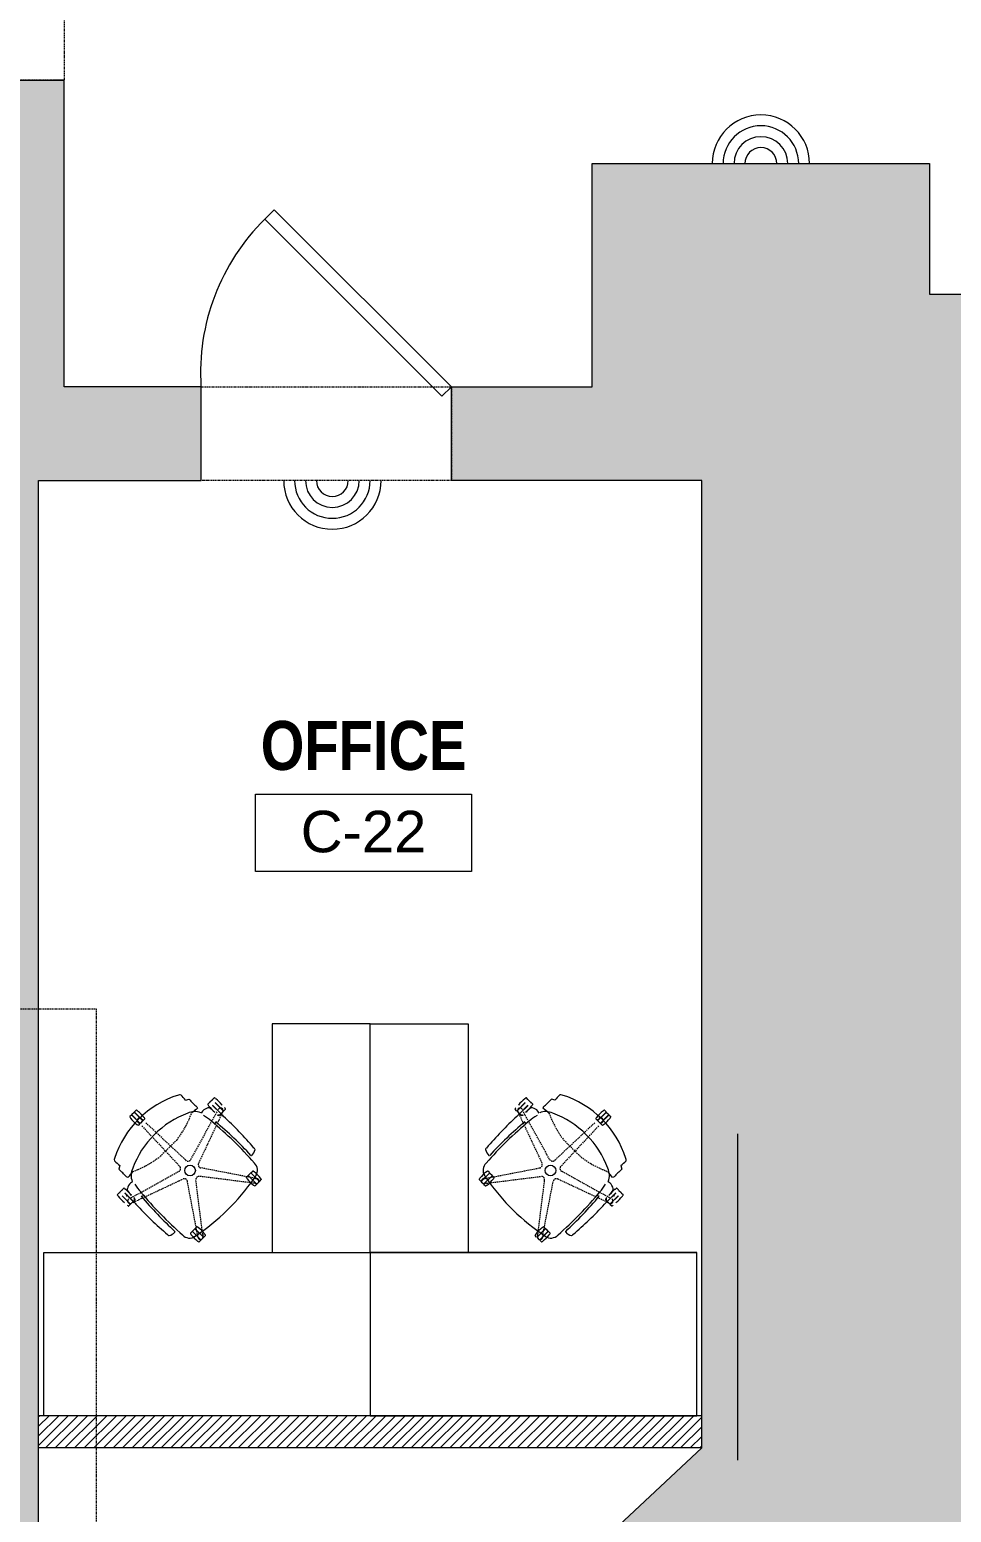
# Model space of a CAD drawing. Header units: inches. Extents: x 891 to 14187, y -1169 to 3232.
# Drawn here: x 1679.1 to 1848.4, y 2457 to 2729.4 of the extents above; entities that cross this region are included whole.
import ezdxf

# ---------------------------------------------------------------- set-up
doc = ezdxf.new("R2010")
doc.units = ezdxf.units.IN
doc.header["$MEASUREMENT"] = 0
for name, pattern in [('Hidden 1_8_', [0.1875, 0.125, -0.0625]), ('IMPORT-IMPORT-HIDDEN', [0.375, 0.25, -0.125]), ('IMPORT-IMPORT-HIDDEN2', [0.1875, 0.125, -0.0625])]:
    doc.linetypes.add(name, pattern=pattern)
for name, color, linetype, lineweight in [('A-CO-RM TAG', 7, 'Continuous', 9), ('A-DETL-HDLN', 90, 'Hidden 1_8_', 9), ('A-DOOR-EXG', 7, 'Continuous', 9), ('A-DOOR-HEAD', 7, 'IMPORT-IMPORT-HIDDEN2', 9), ('A-Furniture', 7, 'Continuous', 9), ('A-Hatch', 7, 'Continuous', 9), ('A-HATCH-1HR', 7, 'Continuous', 9), ('A-WALL-INT NEW', 7, 'Continuous', 9), ('EX-EXT-CORE', 7, 'Continuous', 9), ('MUC-Text', 7, 'Continuous', 9), ('SPEAKER', 10, 'Continuous', 20)]:
    doc.layers.add(name, color=color, linetype=linetype, lineweight=lineweight)
doc.styles.add('Arial', font='arial.ttf', dxfattribs={"height": 7.623})
doc.styles.add('Arial Narrow_B', font='ARIALNB.TTF', dxfattribs={"height": 9})

msp = doc.modelspace()

# ---------------------------------------------------------------- hatches: boundary and pattern name
at = {"layer": 'A-Hatch'}
h = msp.add_hatch(color=9, dxfattribs=at)
h.paths.add_polyline_path([(1647.05, 2024.01), (1652.92, 2024.01), (1652.92, 2070.01), (1668.92, 2070.01), (1687.05, 2078.47), (1687.05, 2062.47), (1692.05, 2062.47), (1692.05, 2106.67), (1697.06, 2101.96), (1716.69, 2123.33), (1692.05, 2146.98), (1692.05, 2313.42), (1719.86, 2339.63), (1711.65, 2362.19), (1701.36, 2374.44), (1680.7, 2355.18), (1680.7, 2646.54), (1710.54, 2646.54), (1710.54, 2663.78), (1685.41, 2663.78), (1685.41, 2720.12), (1655.05, 2720.12), (1655.05, 2667.06), (1631.05, 2667.06), (1631.05, 2643.06), (1655.05, 2643.06), (1655.05, 2373.8), (1630.65, 2373.8), (1630.65, 2347.8), (1647.05, 2347.8), (1647.05, 2080.3), (1630.65, 2080.3), (1630.65, 2060.3), (1647.05, 2060.3)])
h.paths.add_polyline_path([(1805.65, 2419.83), (1814.03, 2428.2), (1814.03, 2425.89), (1872.16, 2425.89), (1872.16, 2450.89), (1862.94, 2466.86), (1852.07, 2466.68), (1852.07, 2643.18), (1862.55, 2643.18), (1868.89, 2656.78), (1872.89, 2656.78), (1872.89, 2665.78), (1870.89, 2665.78), (1870.89, 2680.78), (1844.41, 2680.78), (1844.41, 2704.78), (1782.41, 2704.78), (1782.41, 2663.78), (1756.54, 2663.78), (1756.54, 2646.54), (1802.58, 2646.54), (1802.58, 2468.79), (1772.51, 2440.76), (1785.24, 2428.04), (1799.97, 2422.12)])

# ---------------------------------------------------------------- linework, layer by layer
at = {"layer": 'A-CO-RM TAG', "color": 8, "flags": 128}
msp.add_lwpolyline([(1720.54, 2588.93), (1760.22, 2588.93), (1760.22, 2574.71), (1720.54, 2574.71)], close=True, dxfattribs=at)
at = {"layer": 'A-DETL-HDLN'}
for p, q in [((1541.29, 2549.49), (1691.29, 2549.49)), ((1691.29, 2549.49), (1691.29, 2263.24))]:
    msp.add_line(p, q, dxfattribs=at)
at = {"layer": 'A-DOOR-EXG', "color": 8}
for p, q in [((1724.01, 2696.3), (1722.29, 2694.58)), ((1722.29, 2694.58), (1754.81, 2662.05)), ((1756.54, 2663.78), (1724.01, 2696.3)), ((1754.81, 2662.05), (1756.54, 2663.78))]:
    msp.add_line(p, q, dxfattribs=at)
msp.add_arc((1750.11, 2666.33), 39.66, 134.5587, 183.6834, dxfattribs=at)
at = {"layer": 'A-DOOR-HEAD', "color": 8}
for p, q in [((1685.41, 2780.12), (1685.41, 2720.12)), ((1685.41, 2720.12), (1655.05, 2720.12)), ((1710.54, 2663.78), (1756.54, 2663.78)), ((1710.54, 2646.54), (1710.54, 2663.78)), ((1756.54, 2663.78), (1756.54, 2646.54)), ((1756.54, 2646.54), (1710.54, 2646.54))]:
    msp.add_line(p, q, dxfattribs=at)
at = {"layer": 'A-Furniture', "color": 8}
for p, q in [((1741.64, 2546.72), (1723.64, 2546.72)), ((1723.64, 2546.72), (1723.64, 2504.72)), ((1741.64, 2504.72), (1741.64, 2546.72)), ((1741.64, 2504.72), (1741.64, 2546.72)), ((1741.64, 2546.72), (1759.64, 2546.72)), ((1759.64, 2546.72), (1759.64, 2504.72)), ((1698.32, 2530.55), (1698.61, 2530.84)), ((1707.7, 2532.68), (1708.35, 2532.86)), ((1712.08, 2532.24), (1711.79, 2531.95)), ((1711.93, 2531.67), (1711.94, 2531.68)), ((1712.57, 2532.72), (1712.17, 2532.33)), ((1712.65, 2531.74), (1714.16, 2530.24)), ((1712.66, 2532.82), (1712.95, 2533.11)), ((1712.68, 2531.75), (1714.16, 2530.26)), ((1714.64, 2530.73), (1713.15, 2532.22)), ((1713.16, 2532.25), (1714.66, 2530.74)), ((1713.23, 2532.97), (1713.22, 2532.96)), ((1714.41, 2531.8), (1714.4, 2531.79)), ((1714.74, 2530.74), (1715.03, 2531.03)), ((1768.53, 2530.74), (1768.24, 2531.03)), ((1770.12, 2532.25), (1768.61, 2530.74)), ((1768.64, 2530.73), (1770.12, 2532.22)), ((1768.87, 2531.8), (1768.88, 2531.79)), ((1770.6, 2531.75), (1769.11, 2530.26)), ((1770.62, 2531.74), (1769.12, 2530.24)), ((1770.05, 2532.97), (1770.06, 2532.96)), ((1770.61, 2532.82), (1770.32, 2533.11)), ((1770.71, 2532.72), (1771.1, 2532.33)), ((1771.2, 2532.24), (1771.48, 2531.95)), ((1771.35, 2531.67), (1771.34, 2531.68)), ((1775.58, 2532.68), (1774.93, 2532.86)), ((1784.95, 2530.55), (1784.66, 2530.84)), ((1697.74, 2529.96), (1697.45, 2529.67)), ((1697.59, 2529.4), (1697.6, 2529.41)), ((1697.82, 2529.96), (1699.33, 2528.46)), ((1698.23, 2530.45), (1697.83, 2530.06)), ((1697.84, 2529.97), (1699.33, 2528.48)), ((1698.32, 2530.47), (1699.83, 2528.96)), ((1699.81, 2528.96), (1698.32, 2530.44)), ((1698.76, 2528.22), (1698.77, 2528.23)), ((1698.89, 2530.7), (1698.88, 2530.69)), ((1698.95, 2528.67), (1698.98, 2528.63)), ((1699.33, 2528.38), (1699.04, 2528.09)), ((1699.82, 2528.87), (1699.42, 2528.47)), ((1699.91, 2528.96), (1700.2, 2529.25)), ((1700.07, 2529.53), (1700.06, 2529.52)), ((1713.1, 2530.49), (1713.11, 2530.5)), ((1713.24, 2528.73), (1713.11, 2528.26)), ((1714.16, 2530.16), (1713.87, 2529.87)), ((1714.65, 2530.65), (1714.25, 2530.25)), ((1768.63, 2530.65), (1769.02, 2530.25)), ((1769.12, 2530.16), (1769.41, 2529.87)), ((1770.04, 2528.73), (1770.17, 2528.26)), ((1770.17, 2530.49), (1770.16, 2530.5)), ((1783.37, 2528.96), (1783.08, 2529.25)), ((1783.21, 2529.53), (1783.22, 2529.52)), ((1784.95, 2530.47), (1783.45, 2528.96)), ((1783.46, 2528.87), (1783.86, 2528.47)), ((1783.47, 2528.96), (1784.96, 2530.44)), ((1785.43, 2529.97), (1783.94, 2528.48)), ((1785.46, 2529.96), (1783.95, 2528.46)), ((1783.95, 2528.38), (1784.24, 2528.09)), ((1784.33, 2528.67), (1784.29, 2528.63)), ((1784.39, 2530.7), (1784.4, 2530.69)), ((1784.51, 2528.22), (1784.5, 2528.23)), ((1785.05, 2530.45), (1785.44, 2530.06)), ((1785.53, 2529.96), (1785.82, 2529.67)), ((1785.69, 2529.4), (1785.68, 2529.41)), ((1809.1, 2526.54), (1809.1, 2466.54)), ((1695.62, 2520.67), (1695.45, 2520.02)), ((1787.66, 2520.67), (1787.83, 2520.02)), ((1719.17, 2518.81), (1718.88, 2518.52)), ((1719.01, 2518.24), (1719.02, 2518.25)), ((1719.24, 2518.81), (1720.75, 2517.3)), ((1719.65, 2519.3), (1719.26, 2518.9)), ((1719.27, 2518.81), (1720.76, 2517.32)), ((1721.23, 2517.8), (1719.74, 2519.29)), ((1719.75, 2519.39), (1720.04, 2519.68)), ((1719.75, 2519.31), (1721.25, 2517.8)), ((1720.31, 2519.54), (1720.3, 2519.53)), ((1720.75, 2517.22), (1720.46, 2516.93)), ((1720.62, 2517.37), (1720.67, 2517.36)), ((1721.24, 2517.71), (1720.84, 2517.31)), ((1721.33, 2517.8), (1721.62, 2518.09)), ((1721.49, 2518.37), (1721.48, 2518.36)), ((1761.94, 2517.8), (1761.65, 2518.09)), ((1761.79, 2518.37), (1761.8, 2518.36)), ((1763.53, 2519.31), (1762.02, 2517.8)), ((1762.04, 2517.71), (1762.43, 2517.31)), ((1762.05, 2517.8), (1763.53, 2519.29)), ((1764.01, 2518.81), (1762.52, 2517.32)), ((1764.03, 2518.81), (1762.53, 2517.3)), ((1762.53, 2517.22), (1762.81, 2516.93)), ((1762.66, 2517.37), (1762.61, 2517.36)), ((1762.96, 2519.54), (1762.97, 2519.53)), ((1763.53, 2519.39), (1763.24, 2519.68)), ((1763.62, 2519.3), (1764.02, 2518.9)), ((1764.11, 2518.81), (1764.4, 2518.52)), ((1764.27, 2518.24), (1764.26, 2518.25)), ((1695.47, 2515.62), (1695.18, 2515.34)), ((1695.32, 2515.06), (1695.33, 2515.07)), ((1695.96, 2516.11), (1695.56, 2515.72)), ((1696.04, 2515.13), (1697.55, 2513.63)), ((1696.05, 2516.21), (1696.34, 2516.5)), ((1696.07, 2515.14), (1697.55, 2513.65)), ((1698.03, 2514.12), (1696.54, 2515.61)), ((1696.55, 2515.64), (1698.05, 2514.13)), ((1696.62, 2516.36), (1696.61, 2516.35)), ((1696.84, 2515.09), (1696.8, 2515.06)), ((1697.79, 2515.19), (1697.79, 2515.18)), ((1699.56, 2515.05), (1700.03, 2515.18)), ((1720.19, 2517.07), (1720.2, 2517.08)), ((1763.09, 2517.07), (1763.08, 2517.08)), ((1783.72, 2515.05), (1783.25, 2515.18)), ((1786.73, 2515.64), (1785.22, 2514.13)), ((1785.25, 2514.12), (1786.74, 2515.61)), ((1785.48, 2515.19), (1785.49, 2515.18)), ((1787.21, 2515.14), (1785.72, 2513.65)), ((1787.23, 2515.13), (1785.73, 2513.63)), ((1786.44, 2515.09), (1786.48, 2515.06)), ((1786.66, 2516.36), (1786.67, 2516.35)), ((1787.22, 2516.21), (1786.93, 2516.5)), ((1787.32, 2516.11), (1787.71, 2515.72)), ((1787.81, 2515.62), (1788.1, 2515.34)), ((1787.96, 2515.06), (1787.95, 2515.07)), ((1696.49, 2513.88), (1696.5, 2513.89)), ((1697.55, 2513.55), (1697.26, 2513.26)), ((1698.04, 2514.04), (1697.64, 2513.64)), ((1697.72, 2513.73), (1697.76, 2513.75)), ((1698.13, 2514.13), (1698.42, 2514.42)), ((1785.15, 2514.13), (1784.86, 2514.42)), ((1785.24, 2514.04), (1785.63, 2513.64)), ((1785.56, 2513.73), (1785.52, 2513.75)), ((1785.73, 2513.55), (1786.02, 2513.26)), ((1786.78, 2513.88), (1786.78, 2513.89)), ((1709.39, 2509.03), (1708.99, 2508.63)), ((1709.48, 2509.12), (1709.77, 2509.41)), ((1709.48, 2509.04), (1710.99, 2507.54)), ((1710.97, 2507.53), (1709.48, 2509.02)), ((1710.05, 2509.28), (1710.04, 2509.27)), ((1773.8, 2509.04), (1772.29, 2507.54)), ((1772.31, 2507.53), (1773.8, 2509.02)), ((1773.23, 2509.28), (1773.24, 2509.27)), ((1773.8, 2509.12), (1773.51, 2509.41)), ((1773.89, 2509.03), (1774.29, 2508.63)), ((1708.9, 2508.54), (1708.61, 2508.25)), ((1708.74, 2507.98), (1708.75, 2507.99)), ((1708.98, 2508.54), (1710.49, 2507.03)), ((1709, 2508.54), (1710.49, 2507.06)), ((1709.92, 2506.8), (1709.93, 2506.81)), ((1709.98, 2507.52), (1709.99, 2507.47)), ((1710.49, 2506.95), (1710.2, 2506.67)), ((1710.98, 2507.44), (1710.58, 2507.05)), ((1710.92, 2507.62), (1710.92, 2507.67)), ((1711.07, 2507.54), (1711.36, 2507.83)), ((1711.22, 2508.1), (1711.21, 2508.09)), ((1772.21, 2507.54), (1771.92, 2507.83)), ((1772.05, 2508.1), (1772.06, 2508.09)), ((1772.3, 2507.44), (1772.7, 2507.05)), ((1772.35, 2507.62), (1772.36, 2507.67)), ((1774.28, 2508.54), (1772.79, 2507.06)), ((1774.3, 2508.54), (1772.79, 2507.03)), ((1772.79, 2506.95), (1773.08, 2506.67)), ((1773.29, 2507.52), (1773.28, 2507.47)), ((1773.36, 2506.8), (1773.35, 2506.81)), ((1774.38, 2508.54), (1774.67, 2508.25)), ((1774.53, 2507.98), (1774.52, 2507.99)), ((1681.64, 2504.72), (1741.64, 2504.72)), ((1681.64, 2474.72), (1681.64, 2504.72)), ((1681.64, 2504.72), (1741.64, 2504.72)), ((1723.64, 2504.72), (1741.64, 2504.72)), ((1741.64, 2504.72), (1801.64, 2504.72)), ((1759.64, 2504.72), (1741.64, 2504.72)), ((1741.64, 2504.72), (1741.64, 2495.42)), ((1801.64, 2504.72), (1741.64, 2504.72)), ((1741.64, 2504.72), (1741.64, 2495.42)), ((1801.64, 2474.72), (1801.64, 2504.72)), ((1741.64, 2495.42), (1741.64, 2495.3)), ((1741.64, 2495.42), (1741.64, 2495.3)), ((1741.64, 2495.28), (1741.64, 2492.93)), ((1741.64, 2495.28), (1741.64, 2492.93)), ((1741.64, 2492.93), (1741.64, 2486.58)), ((1741.64, 2492.93), (1741.64, 2486.58)), ((1741.64, 2486.58), (1741.64, 2486.19)), ((1741.64, 2486.58), (1741.64, 2486.19)), ((1741.64, 2486.19), (1741.64, 2484.52)), ((1741.64, 2486.19), (1741.64, 2484.52)), ((1741.64, 2484.52), (1741.64, 2484.14)), ((1741.64, 2484.52), (1741.64, 2484.14)), ((1741.64, 2484.14), (1741.64, 2477.79)), ((1741.64, 2484.14), (1741.64, 2477.79)), ((1741.64, 2477.79), (1741.64, 2475.44)), ((1741.64, 2477.79), (1741.64, 2475.44)), ((1741.64, 2474.72), (1681.64, 2474.72)), ((1741.64, 2475.41), (1741.64, 2475.29)), ((1741.64, 2475.41), (1741.64, 2475.29)), ((1741.64, 2475.29), (1741.64, 2474.72)), ((1741.64, 2475.29), (1741.64, 2474.72)), ((1741.64, 2474.72), (1801.64, 2474.72))]:
    msp.add_line(p, q, dxfattribs=at)
at = {"layer": 'A-Furniture', "color": 8, "linetype": 'IMPORT-IMPORT-HIDDEN'}
for p, q in [((1707.69, 2521.71), (1700.38, 2528.56)), ((1708.68, 2521.81), (1713.55, 2530.65)), ((1714.37, 2530.23), (1710.06, 2521.04)), ((1768.91, 2530.23), (1773.22, 2521.04)), ((1774.59, 2521.81), (1769.72, 2530.65)), ((1775.59, 2521.71), (1782.9, 2528.56)), ((1699.69, 2527.96), (1706.67, 2520.5)), ((1706.13, 2525.41), (1702.9, 2522.24)), ((1783.59, 2527.96), (1776.61, 2520.5)), ((1777.15, 2525.41), (1780.38, 2522.24)), ((1720.43, 2518.34), (1710.52, 2520.25)), ((1762.85, 2518.34), (1772.76, 2520.25)), ((1697.64, 2514.73), (1706.48, 2519.61)), ((1698.06, 2513.92), (1707.19, 2518.2)), ((1709.91, 2508.02), (1708.04, 2517.77)), ((1710.85, 2508), (1709.6, 2518.02)), ((1720.29, 2517.44), (1710.27, 2518.69)), ((1762.99, 2517.44), (1773, 2518.69)), ((1772.43, 2508), (1773.68, 2518.02)), ((1773.36, 2508.02), (1775.24, 2517.77)), ((1785.22, 2513.92), (1776.08, 2518.2)), ((1785.64, 2514.73), (1776.8, 2519.61))]:
    msp.add_line(p, q, dxfattribs=at)
at = {"layer": 'A-Furniture', "color": 8}
for centre in [(1708.52, 2519.76), (1774.75, 2519.76)]:
    msp.add_circle(centre, 0.978, dxfattribs=at)
for centre, radius, start, end in [((1711.72, 2516.55), 17.9, 107.3234, 162.3714), ((1706.61, 2533.22), 0.473, 66.6548, 117.6134), ((1701.93, 2528.26), 7.28, 37.4939, 47.9256), ((1781.35, 2528.26), 7.28, 132.0744, 142.5061), ((1776.66, 2533.22), 0.473, 62.3866, 113.3452), ((1771.55, 2516.55), 17.9, 17.6286, 72.6766), ((1698.65, 2530.8), 0.0547, 51.8107, 136.2501), ((1695.86, 2527), 4.77, 50.7587, 53.6902), ((1728.35, 2552.08), 27.74, 223.8599, 227.9935), ((1732.63, 2501.34), 37.52, 127.2743, 129.398), ((1710.74, 2531.72), 0.981, 194.6636, 212.1731), ((1712.49, 2529.01), 2.37, 106.3295, 134.4933), ((1711.83, 2531.91), 0.0547, 133.7499, 218.1893), ((1715.63, 2534.7), 4.77, 216.3098, 219.2412), ((1711.97, 2530.73), 0.574, 75.0107, 105.2091), ((1717.27, 2535.83), 6.77, 217.9463, 232.0537), ((1712.12, 2532.2), 0.055, 43.8629, 136.1371), ((1709.81, 2527.78), 4.2, 40.594, 56.6359), ((1712.22, 2532.29), 0.064, 141.8202, 230.5884), ((1712.61, 2532.67), 0.064, 39.4116, 128.1798), ((1712.7, 2532.78), 0.055, 133.8629, 226.1371), ((1712.99, 2533.07), 0.0547, 51.8107, 136.2501), ((1710.2, 2529.27), 4.77, 50.7587, 53.6902), ((1709.07, 2527.63), 6.77, 37.9463, 52.0537), ((1714.13, 2530.77), 0.474, 332.7386, 156.1394), ((1711.19, 2528.28), 4.77, 36.3098, 39.2412), ((1714.99, 2531.07), 0.0547, 313.7499, 38.1893), ((1768.28, 2531.07), 0.0547, 141.8107, 226.2501), ((1772.09, 2528.28), 4.77, 140.7588, 143.6902), ((1769.15, 2530.77), 0.474, 23.8606, 207.2614), ((1774.21, 2527.63), 6.77, 127.9463, 142.0537), ((1773.08, 2529.27), 4.77, 126.3098, 129.2413), ((1766.01, 2535.83), 6.77, 307.9463, 322.0537), ((1770.28, 2533.07), 0.0547, 43.7499, 128.1893), ((1773.46, 2527.78), 4.2, 123.3641, 139.406), ((1770.58, 2532.78), 0.055, 313.8629, 46.1371), ((1770.67, 2532.67), 0.064, 51.8202, 140.5884), ((1771.05, 2532.29), 0.064, 309.4116, 38.1798), ((1771.16, 2532.2), 0.055, 43.8629, 136.1371), ((1771.3, 2530.73), 0.574, 74.7909, 104.9893), ((1767.64, 2534.7), 4.77, 320.7588, 323.6902), ((1770.79, 2529.01), 2.37, 45.5067, 73.6705), ((1771.45, 2531.91), 0.0547, 321.8107, 46.2501), ((1772.54, 2531.72), 0.981, 327.8269, 345.3364), ((1750.65, 2501.34), 37.52, 50.602, 52.7257), ((1754.93, 2552.08), 27.74, 312.0065, 316.1401), ((1787.42, 2527), 4.77, 126.3098, 129.2413), ((1784.62, 2530.8), 0.0547, 43.7499, 128.1893), ((1697.49, 2529.64), 0.0547, 133.7499, 218.1893), ((1701.29, 2532.43), 4.77, 216.3098, 219.2412), ((1702.93, 2533.56), 6.77, 217.9463, 232.0537), ((1697.78, 2529.93), 0.055, 43.8629, 136.1371), ((1697.89, 2530.02), 0.064, 141.8202, 230.5884), ((1698.27, 2530.4), 0.064, 39.4116, 128.1798), ((1698.36, 2530.51), 0.055, 133.8629, 226.1371), ((1701.79, 2531.93), 4.77, 230.7587, 233.6902), ((1699.3, 2528.99), 0.473, 47.4441, 222.5559), ((1694.73, 2525.36), 6.77, 37.9463, 52.0537), ((1699, 2528.13), 0.0547, 231.8106, 316.2501), ((1699.3, 2528.99), 0.476, 228.4039, 239.4705), ((1698.26, 2527.63), 1.24, 41.2086, 50.0152), ((1699.38, 2528.52), 0.064, 219.4116, 308.1798), ((1699.29, 2528.42), 0.055, 313.8629, 46.1371), ((1699.75, 2529.26), 0.0497, 212.502, 225.1744), ((1705.16, 2534.52), 7.6, 224.1988, 225.9812), ((1699.77, 2528.91), 0.064, 321.8202, 50.5884), ((1699.87, 2529), 0.055, 223.8629, 316.1371), ((1696.36, 2526.5), 4.77, 36.3098, 39.2412), ((1700.16, 2529.29), 0.0547, 313.7499, 38.1893), ((1713.71, 2514.78), 16.49, 109.8695, 135.4922), ((1709.42, 2527.72), 2.88, 67.78, 117.1456), ((1714.08, 2528.41), 3.98, 144.8164, 151.1198), ((1705.13, 2520.36), 11.2, 49.1785, 58.3571), ((1668.23, 2475.54), 69.25, 41.1874, 50.3155), ((1666.13, 2472.95), 73.01, 42.7951, 49.8153), ((1713.69, 2530.32), 0.361, 236.202, 279.5664), ((1716.62, 2533.71), 4.77, 230.7587, 233.6902), ((1713.65, 2532.59), 2.62, 272.1484, 282.9704), ((1713.83, 2529.9), 0.0547, 231.8106, 316.2501), ((1714.21, 2530.3), 0.064, 219.4116, 308.1798), ((1714.12, 2530.2), 0.055, 313.8629, 46.1371), ((1714.27, 2529.91), 0.126, 40.1974, 104.3603), ((1715.13, 2529.98), 0.795, 143.6984, 161.8535), ((1702.11, 2515.97), 18.63, 47.4749, 48.8306), ((1714.2, 2530.72), 0.392, 318.0046, 334.9179), ((1714.6, 2530.69), 0.064, 321.8202, 50.5884), ((1714.7, 2530.78), 0.055, 223.8629, 316.1371), ((1673.16, 2484.27), 61.56, 40.0661, 47.564), ((1815.05, 2475.54), 69.25, 129.6845, 138.8126), ((1810.11, 2484.27), 61.56, 132.436, 139.9339), ((1817.15, 2472.95), 73.01, 130.1847, 137.2049), ((1768.57, 2530.78), 0.055, 223.8629, 316.1371), ((1781.17, 2515.97), 18.63, 131.1694, 132.5251), ((1768.68, 2530.69), 0.064, 129.4116, 218.1798), ((1769.08, 2530.72), 0.392, 205.0821, 221.9954), ((1768.15, 2529.98), 0.795, 18.1465, 36.3016), ((1769, 2529.91), 0.126, 75.6397, 139.8026), ((1769.06, 2530.3), 0.064, 231.8202, 320.5884), ((1769.62, 2532.59), 2.62, 257.0296, 267.8516), ((1769.15, 2530.2), 0.055, 133.8629, 226.1371), ((1769.45, 2529.9), 0.0547, 223.7499, 308.1894), ((1766.65, 2533.71), 4.77, 306.3098, 309.2413), ((1769.58, 2530.32), 0.361, 260.4336, 303.798), ((1778.15, 2520.36), 11.2, 121.6429, 130.8215), ((1769.19, 2528.41), 3.98, 28.8802, 35.1836), ((1773.86, 2527.72), 2.88, 62.8544, 112.22), ((1769.57, 2514.78), 16.49, 44.5078, 70.1305), ((1783.11, 2529.29), 0.0547, 141.8107, 226.2501), ((1786.92, 2526.5), 4.77, 140.7588, 143.6902), ((1788.55, 2525.36), 6.77, 127.9463, 142.0537), ((1783.41, 2529), 0.055, 223.8629, 316.1371), ((1778.11, 2534.52), 7.6, 314.0188, 315.8012), ((1783.51, 2528.91), 0.064, 129.4116, 218.1798), ((1783.53, 2529.26), 0.0497, 314.8256, 327.498), ((1783.98, 2528.99), 0.473, 317.4441, 132.5559), ((1783.89, 2528.52), 0.064, 231.8202, 320.5884), ((1783.99, 2528.42), 0.055, 133.8629, 226.1371), ((1785.02, 2527.63), 1.24, 129.9848, 138.7914), ((1783.98, 2528.99), 0.476, 300.5295, 311.5961), ((1784.28, 2528.13), 0.0547, 223.7499, 308.1894), ((1781.49, 2531.93), 4.77, 306.3098, 309.2413), ((1780.35, 2533.56), 6.77, 307.9463, 322.0537), ((1784.91, 2530.51), 0.055, 313.8629, 46.1371), ((1785.01, 2530.4), 0.064, 51.8202, 140.5884), ((1785.39, 2530.02), 0.064, 309.4116, 38.1798), ((1785.5, 2529.93), 0.055, 43.8629, 136.1371), ((1781.98, 2532.43), 4.77, 320.7588, 323.6902), ((1785.79, 2529.64), 0.0547, 321.8107, 46.2501), ((1713.51, 2514.58), 16.49, 134.5078, 160.1305), ((1769.77, 2514.58), 16.49, 19.8695, 45.4922), ((1718.44, 2524.08), 2.08, 312.6149, 347.2359), ((1720.16, 2523.71), 0.215, 45.2073, 58.5097), ((1692.82, 2501.04), 35.73, 39.3953, 39.7007), ((1720.34, 2523.63), 0.121, 355.0798, 39.8811), ((1762.94, 2523.63), 0.121, 140.1189, 184.9202), ((1764.84, 2524.08), 2.08, 192.7641, 227.3851), ((1790.45, 2501.04), 35.73, 140.2993, 140.6047), ((1763.12, 2523.71), 0.215, 121.4903, 134.7927), ((1695.08, 2521.76), 0.473, 152.3866, 203.3452), ((1700.05, 2526.44), 7.28, 222.0744, 232.506), ((1676.22, 2500.02), 27.74, 42.0065, 46.1401), ((1700.57, 2518.87), 2.88, 152.8544, 202.22), ((1719.77, 2522.62), 0.0937, 222.7127, 315.7463), ((1719.16, 2519.83), 1.77, 324.545, 48.0043), ((1764.12, 2519.83), 1.77, 131.9957, 215.455), ((1763.5, 2522.62), 0.0937, 224.2537, 317.2873), ((1782.71, 2518.87), 2.88, 337.78, 27.1456), ((1807.05, 2500.02), 27.74, 133.8599, 137.9935), ((1783.23, 2526.44), 7.28, 307.494, 317.9256), ((1788.19, 2521.76), 0.473, 336.6548, 27.6134), ((1696.59, 2517.63), 0.981, 57.8269, 75.3364), ((1699.28, 2515.8), 2.37, 135.5067, 163.6705), ((1726.97, 2495.74), 37.52, 140.602, 142.7257), ((1699.88, 2514.2), 3.98, 118.8802, 125.1836), ((1707.93, 2523.16), 11.2, 211.6429, 220.8215), ((1686.31, 2542.14), 41.51, 303.9195, 324.9457), ((1718.91, 2518.48), 0.0547, 133.7499, 218.1893), ((1722.72, 2521.27), 4.77, 216.3098, 219.2412), ((1724.35, 2522.41), 6.77, 217.9463, 232.0537), ((1719.2, 2518.77), 0.055, 43.8629, 136.1371), ((1719.31, 2518.86), 0.064, 141.8202, 230.5884), ((1719.69, 2519.25), 0.064, 39.4116, 128.1798), ((1719.79, 2519.35), 0.055, 133.8629, 226.1371), ((1720.08, 2519.64), 0.0547, 51.8107, 136.2501), ((1717.28, 2515.84), 4.77, 50.7587, 53.6902), ((1719.86, 2514.02), 3.45, 78.6905, 82.8614), ((1714.14, 2522.31), 7.35, 326.8914, 331.5687), ((1716.15, 2514.2), 6.77, 37.9463, 52.0537), ((1721.12, 2521.97), 3.69, 259.2767, 263.1719), ((1720.72, 2517.83), 0.475, 246.5926, 257.7105), ((1720.72, 2517.83), 0.473, 263.4441, 78.5559), ((1720.72, 2517.83), 0.475, 84.2895, 95.4074), ((1720.71, 2517.26), 0.055, 313.8629, 46.1371), ((1720.8, 2517.36), 0.064, 219.4116, 308.1798), ((1721.19, 2517.75), 0.064, 321.8202, 50.5884), ((1721.29, 2517.84), 0.055, 223.8629, 316.1371), ((1717.78, 2515.34), 4.77, 36.3098, 39.2412), ((1721.59, 2518.13), 0.0547, 313.7499, 38.1893), ((1761.69, 2518.13), 0.0547, 141.8107, 226.2501), ((1765.49, 2515.34), 4.77, 140.7588, 143.6902), ((1767.13, 2514.2), 6.77, 127.9463, 142.0537), ((1761.98, 2517.84), 0.055, 223.8629, 316.1371), ((1762.09, 2517.75), 0.064, 129.4116, 218.1798), ((1762.56, 2517.83), 0.473, 101.4441, 276.5559), ((1762.47, 2517.36), 0.064, 231.8202, 320.5884), ((1762.56, 2517.83), 0.475, 84.5926, 95.7105), ((1762.56, 2517.26), 0.055, 133.8629, 226.1371), ((1762.16, 2521.97), 3.69, 276.8281, 280.7233), ((1762.56, 2517.83), 0.475, 282.2895, 293.4074), ((1769.14, 2522.31), 7.35, 208.4313, 213.1086), ((1763.42, 2514.02), 3.45, 97.1386, 101.3095), ((1765.99, 2515.84), 4.77, 126.3098, 129.2413), ((1796.96, 2542.14), 41.51, 215.0543, 236.0805), ((1758.93, 2522.41), 6.77, 307.9463, 322.0537), ((1763.2, 2519.64), 0.0547, 43.7499, 128.1893), ((1763.49, 2519.35), 0.055, 313.8629, 46.1371), ((1763.58, 2519.25), 0.064, 51.8202, 140.5884), ((1763.97, 2518.86), 0.064, 309.4116, 38.1798), ((1764.07, 2518.77), 0.055, 43.8629, 136.1371), ((1760.56, 2521.27), 4.77, 320.7588, 323.6902), ((1764.36, 2518.48), 0.0547, 321.8107, 46.2501), ((1775.35, 2523.16), 11.2, 319.1785, 328.3571), ((1756.31, 2495.74), 37.52, 37.2743, 39.398), ((1783.4, 2514.2), 3.98, 54.8164, 61.1198), ((1784, 2515.8), 2.37, 16.3295, 44.4933), ((1786.69, 2517.63), 0.981, 104.6636, 122.1731), ((1695.22, 2515.3), 0.0547, 133.7499, 218.1893), ((1699.02, 2518.09), 4.77, 216.3098, 219.2412), ((1700.66, 2519.22), 6.77, 217.9463, 232.0537), ((1695.51, 2515.59), 0.055, 43.8629, 136.1371), ((1695.61, 2515.68), 0.064, 141.8202, 230.5884), ((1696, 2516.06), 0.064, 39.4116, 128.1798), ((1696.09, 2516.17), 0.055, 133.8629, 226.1371), ((1696.38, 2516.46), 0.0547, 51.8107, 136.2501), ((1693.59, 2512.66), 4.77, 50.7587, 53.6902), ((1692.45, 2511.02), 6.77, 37.9463, 52.0537), ((1692.45, 2511.02), 6.77, 37.9463, 52.0537), ((1697.03, 2514.65), 0.475, 102.5926, 113.6781), ((1695.33, 2518.54), 3.78, 294.8746, 298.6767), ((1697.55, 2516.31), 0.574, 164.7909, 194.9893), ((1700.5, 2518.47), 4.2, 213.3641, 229.406), ((1697.52, 2514.16), 0.473, 119.4441, 294.5559), ((1697.96, 2514.59), 0.361, 350.4336, 33.798), ((1695.7, 2514.63), 2.62, 347.0296, 357.8516), ((1694.58, 2511.66), 4.77, 36.3098, 39.2412), ((1698.38, 2514.46), 0.0547, 313.7499, 38.1893), ((1752.74, 2560.06), 69.25, 219.6845, 228.8126), ((1755.34, 2562.16), 73.01, 220.1847, 227.2049), ((1723.21, 2520.77), 4.77, 230.7587, 233.6902), ((1720.42, 2516.97), 0.0547, 231.8106, 316.2501), ((1762.85, 2516.97), 0.0547, 223.7499, 308.1894), ((1760.06, 2520.77), 4.77, 306.3098, 309.2413), ((1730.53, 2560.06), 69.25, 311.1874, 320.3155), ((1727.94, 2562.16), 73.01, 312.7951, 319.8153), ((1784.89, 2514.46), 0.0547, 141.8107, 226.2501), ((1788.7, 2511.66), 4.77, 140.7588, 143.6902), ((1785.31, 2514.59), 0.361, 146.202, 189.5664), ((1787.58, 2514.63), 2.62, 182.1484, 192.9704), ((1790.82, 2511.02), 6.77, 127.9463, 142.0537), ((1790.82, 2511.02), 6.77, 127.9463, 142.0537), ((1782.77, 2518.47), 4.2, 310.594, 326.6359), ((1785.76, 2514.16), 0.473, 245.4441, 60.5559), ((1787.94, 2518.54), 3.78, 241.3233, 245.1254), ((1785.72, 2516.31), 0.574, 345.0107, 15.2091), ((1786.25, 2514.65), 0.475, 66.3219, 77.4074), ((1789.69, 2512.66), 4.77, 126.3098, 129.2413), ((1782.62, 2519.22), 6.77, 307.9463, 322.0537), ((1786.89, 2516.46), 0.0547, 43.7499, 128.1893), ((1787.19, 2516.17), 0.055, 313.8629, 46.1371), ((1787.28, 2516.06), 0.064, 51.8202, 140.5884), ((1787.66, 2515.68), 0.064, 309.4116, 38.1798), ((1787.77, 2515.59), 0.055, 43.8629, 136.1371), ((1784.26, 2518.09), 4.77, 320.7588, 323.6902), ((1788.06, 2515.3), 0.0547, 321.8107, 46.2501), ((1700.01, 2517.1), 4.77, 230.7587, 233.6902), ((1697.22, 2513.29), 0.0547, 231.8106, 316.2501), ((1697.6, 2513.69), 0.064, 219.4116, 308.1798), ((1697.51, 2513.59), 0.055, 313.8629, 46.1371), ((1697.52, 2514.16), 0.475, 300.3965, 311.4075), ((1699.54, 2510.77), 3.48, 115.1587, 119.2894), ((1697.99, 2514.07), 0.064, 321.8202, 50.5884), ((1698.09, 2514.17), 0.055, 223.8629, 316.1371), ((1698.38, 2514.01), 0.126, 165.6397, 229.8026), ((1712.32, 2526.18), 18.63, 221.1694, 222.5251), ((1744.02, 2555.13), 61.56, 222.436, 229.9339), ((1739.26, 2555.13), 61.56, 310.0661, 317.564), ((1770.96, 2526.18), 18.63, 317.4749, 318.8306), ((1784.9, 2514.01), 0.126, 310.1974, 14.3603), ((1785.18, 2514.17), 0.055, 223.8629, 316.1371), ((1785.29, 2514.07), 0.064, 129.4116, 218.1798), ((1783.74, 2510.77), 3.48, 60.7106, 64.8413), ((1785.76, 2514.16), 0.475, 228.5925, 239.6035), ((1785.67, 2513.69), 0.064, 231.8202, 320.5884), ((1785.77, 2513.59), 0.055, 133.8629, 226.1371), ((1786.06, 2513.29), 0.0547, 223.7499, 308.1894), ((1783.26, 2517.1), 4.77, 306.3098, 309.2413), ((1709.43, 2508.98), 0.064, 39.4116, 128.1798), ((1709.52, 2509.08), 0.055, 133.8629, 226.1371), ((1709.81, 2509.38), 0.0547, 51.8107, 136.2501), ((1707.02, 2505.57), 4.77, 50.7587, 53.6902), ((1705.88, 2503.94), 6.77, 37.9463, 52.0537), ((1777.39, 2503.94), 6.77, 127.9463, 142.0537), ((1776.26, 2505.57), 4.77, 126.3098, 129.2413), ((1773.47, 2509.38), 0.0547, 43.7499, 128.1893), ((1773.76, 2509.08), 0.055, 313.8629, 46.1371), ((1773.85, 2508.98), 0.064, 51.8202, 140.5884), ((1704.58, 2508.13), 0.215, 211.4903, 224.7927), ((1727.25, 2535.46), 35.73, 230.2993, 230.6047), ((1704.65, 2507.95), 0.121, 230.1189, 274.9201), ((1704.21, 2509.85), 2.08, 282.7641, 317.3851), ((1705.67, 2508.51), 0.0937, 314.2537, 47.2873), ((1708.45, 2509.13), 1.77, 221.9957, 305.455), ((1708.65, 2508.21), 0.0547, 133.7499, 218.1893), ((1712.45, 2511), 4.77, 216.3098, 219.2412), ((1714.08, 2512.14), 6.77, 217.9463, 232.0537), ((1708.94, 2508.5), 0.055, 43.8629, 136.1371), ((1709.04, 2508.59), 0.064, 141.8202, 230.5884), ((1702.75, 2506.63), 7.3, 7.7337, 11.0098), ((1712.95, 2510.51), 4.77, 230.7587, 233.6902), ((1710.46, 2507.57), 0.475, 174.5926, 185.6877), ((1710.46, 2507.57), 0.473, 191.4441, 6.5559), ((1710.16, 2506.7), 0.0547, 231.8106, 316.2501), ((1710.54, 2507.1), 0.064, 219.4116, 308.1798), ((1710.45, 2506.99), 0.055, 313.8629, 46.1371), ((1713.92, 2508.37), 3.09, 186.8939, 191.5387), ((1710.46, 2507.57), 0.475, 12.3123, 23.4074), ((1710.92, 2507.48), 0.064, 321.8202, 50.5884), ((1711.03, 2507.57), 0.055, 223.8629, 316.1371), ((1707.52, 2505.07), 4.77, 36.3098, 39.2412), ((1711.32, 2507.87), 0.0547, 313.7499, 38.1893), ((1771.96, 2507.87), 0.0547, 141.8107, 226.2501), ((1775.76, 2505.07), 4.77, 140.7588, 143.6902), ((1772.25, 2507.57), 0.055, 223.8629, 316.1371), ((1772.35, 2507.48), 0.064, 129.4116, 218.1798), ((1772.82, 2507.57), 0.473, 173.4441, 348.5559), ((1772.82, 2507.57), 0.475, 156.5926, 167.6877), ((1769.35, 2508.37), 3.09, 348.4613, 353.1061), ((1772.74, 2507.1), 0.064, 231.8202, 320.5884), ((1772.83, 2506.99), 0.055, 133.8629, 226.1371), ((1773.12, 2506.7), 0.0547, 223.7499, 308.1894), ((1770.33, 2510.51), 4.77, 306.3098, 309.2413), ((1780.53, 2506.63), 7.3, 168.9902, 172.2663), ((1772.82, 2507.57), 0.475, 354.3123, 5.4074), ((1769.19, 2512.14), 6.77, 307.9463, 322.0537), ((1774.82, 2509.13), 1.77, 234.545, 318.0043), ((1774.24, 2508.59), 0.064, 309.4116, 38.1798), ((1774.34, 2508.5), 0.055, 43.8629, 136.1371), ((1770.83, 2511), 4.77, 320.7588, 323.6902), ((1774.63, 2508.21), 0.0547, 321.8107, 46.2501), ((1777.61, 2508.51), 0.0937, 132.7127, 225.7463), ((1779.07, 2509.85), 2.08, 222.6149, 257.2359), ((1778.62, 2507.95), 0.121, 265.0799, 309.8811), ((1756.03, 2535.46), 35.73, 309.3953, 309.7007), ((1778.69, 2508.13), 0.215, 315.2073, 328.5097)]:
    msp.add_arc(centre, radius, start, end, dxfattribs=at)
at = {"layer": 'A-Furniture', "color": 8, "linetype": 'IMPORT-IMPORT-HIDDEN'}
for centre, radius, start, end in [((1690.8, 2536.96), 19.19, 322.9985, 339.7976), ((1792.48, 2536.96), 19.19, 200.2024, 217.0015), ((1691.35, 2537.57), 19.19, 290.2024, 307.0015), ((1706.18, 2520.14), 0.609, 299.4427, 36.4457), ((1708.15, 2522.11), 0.613, 221.6051, 330.3885), ((1710.64, 2520.84), 0.609, 161.5543, 258.5573), ((1772.64, 2520.84), 0.609, 281.4427, 18.4457), ((1775.13, 2522.11), 0.613, 209.6115, 318.3949), ((1777.1, 2520.14), 0.609, 143.5543, 240.5573), ((1791.93, 2537.57), 19.19, 232.9985, 249.7976), ((1707.45, 2517.65), 0.609, 11.4428, 114.5572), ((1710.2, 2518.09), 0.609, 83.4428, 186.5572), ((1773.07, 2518.09), 0.609, 353.4428, 96.5572), ((1775.83, 2517.65), 0.609, 65.4428, 168.5572)]:
    msp.add_arc(centre, radius, start, end, dxfattribs=at)
at = {"layer": 'A-HATCH-1HR', "color": 8}
for p, q in [((1680.7, 2474.57), (1680.85, 2474.72)), ((1680.7, 2472.8), (1682.62, 2474.72)), ((1680.7, 2471.03), (1684.39, 2474.72)), ((1680.7, 2469.26), (1686.16, 2474.72)), ((1681.99, 2468.79), (1687.93, 2474.72)), ((1683.76, 2468.79), (1689.69, 2474.72)), ((1685.53, 2468.79), (1691.46, 2474.72)), ((1687.3, 2468.79), (1693.23, 2474.72)), ((1689.06, 2468.79), (1695, 2474.72)), ((1690.83, 2468.79), (1696.76, 2474.72)), ((1692.6, 2468.79), (1698.53, 2474.72)), ((1694.37, 2468.79), (1700.3, 2474.72)), ((1696.13, 2468.79), (1702.07, 2474.72)), ((1697.9, 2468.79), (1703.84, 2474.72)), ((1699.67, 2468.79), (1705.6, 2474.72)), ((1701.44, 2468.79), (1707.37, 2474.72)), ((1703.2, 2468.79), (1709.14, 2474.72)), ((1704.97, 2468.79), (1710.91, 2474.72)), ((1706.74, 2468.79), (1712.67, 2474.72)), ((1708.51, 2468.79), (1714.44, 2474.72)), ((1710.28, 2468.79), (1716.21, 2474.72)), ((1712.04, 2468.79), (1717.98, 2474.72)), ((1713.81, 2468.79), (1719.75, 2474.72)), ((1715.58, 2468.79), (1721.51, 2474.72)), ((1717.35, 2468.79), (1723.28, 2474.72)), ((1719.11, 2468.79), (1725.05, 2474.72)), ((1720.88, 2468.79), (1726.82, 2474.72)), ((1722.65, 2468.79), (1728.58, 2474.72)), ((1724.42, 2468.79), (1730.35, 2474.72)), ((1726.19, 2468.79), (1732.12, 2474.72)), ((1727.95, 2468.79), (1733.89, 2474.72)), ((1729.72, 2468.79), (1735.66, 2474.72)), ((1731.49, 2468.79), (1737.42, 2474.72)), ((1733.26, 2468.79), (1739.19, 2474.72)), ((1735.02, 2468.79), (1740.96, 2474.72)), ((1736.79, 2468.79), (1742.73, 2474.72)), ((1738.56, 2468.79), (1744.49, 2474.72)), ((1740.33, 2468.79), (1746.26, 2474.72)), ((1742.1, 2468.79), (1748.03, 2474.72)), ((1743.86, 2468.79), (1749.8, 2474.72)), ((1745.63, 2468.79), (1751.57, 2474.72)), ((1747.4, 2468.79), (1753.33, 2474.72)), ((1749.17, 2468.79), (1755.1, 2474.72)), ((1750.93, 2468.79), (1756.87, 2474.72)), ((1752.7, 2468.79), (1758.64, 2474.72)), ((1754.47, 2468.79), (1760.4, 2474.72)), ((1756.24, 2468.79), (1762.17, 2474.72)), ((1758.01, 2468.79), (1763.94, 2474.72)), ((1759.77, 2468.79), (1765.71, 2474.72)), ((1761.54, 2468.79), (1767.48, 2474.72)), ((1763.31, 2468.79), (1769.24, 2474.72)), ((1765.08, 2468.79), (1771.01, 2474.72)), ((1766.84, 2468.79), (1772.78, 2474.72)), ((1768.61, 2468.79), (1774.55, 2474.72)), ((1770.38, 2468.79), (1776.31, 2474.72)), ((1772.15, 2468.79), (1778.08, 2474.72)), ((1773.92, 2468.79), (1779.85, 2474.72)), ((1775.68, 2468.79), (1781.62, 2474.72)), ((1777.45, 2468.79), (1783.39, 2474.72)), ((1779.22, 2468.79), (1785.15, 2474.72)), ((1780.99, 2468.79), (1786.92, 2474.72)), ((1782.75, 2468.79), (1788.69, 2474.72)), ((1784.52, 2468.79), (1790.46, 2474.72)), ((1786.29, 2468.79), (1792.22, 2474.72)), ((1788.06, 2468.79), (1793.99, 2474.72)), ((1789.83, 2468.79), (1795.76, 2474.72)), ((1791.59, 2468.79), (1797.53, 2474.72)), ((1793.36, 2468.79), (1799.3, 2474.72)), ((1795.13, 2468.79), (1801.06, 2474.72)), ((1796.9, 2468.79), (1802.58, 2474.47)), ((1798.66, 2468.79), (1802.58, 2472.7)), ((1800.43, 2468.79), (1802.58, 2470.93)), ((1802.2, 2468.79), (1802.58, 2469.16))]:
    msp.add_line(p, q, dxfattribs=at)
at = {"layer": 'A-WALL-INT NEW', "color": 135, "lineweight": 20}
for p, q in [((1802.58, 2474.72), (1680.7, 2474.72)), ((1802.58, 2468.79), (1680.7, 2468.79))]:
    msp.add_line(p, q, dxfattribs=at)
at = {"layer": 'EX-EXT-CORE', "color": 8}
for p, q in [((1655.05, 2720.12), (1685.41, 2720.12)), ((1685.41, 2720.12), (1683.41, 2720.12)), ((1685.41, 2663.78), (1685.41, 2720.12)), ((1782.41, 2663.78), (1782.41, 2704.78)), ((1782.41, 2704.78), (1844.41, 2704.78)), ((1844.41, 2704.78), (1844.41, 2680.78)), ((1844.41, 2680.78), (1870.89, 2680.78)), ((1710.54, 2663.78), (1685.41, 2663.78)), ((1710.54, 2646.54), (1710.54, 2663.78)), ((1756.54, 2646.54), (1756.54, 2663.78)), ((1756.54, 2663.78), (1782.41, 2663.78)), ((1680.7, 2355.18), (1680.7, 2646.54)), ((1680.7, 2646.54), (1710.54, 2646.54)), ((1802.58, 2646.54), (1756.54, 2646.54)), ((1802.58, 2468.79), (1802.58, 2646.54)), ((1772.51, 2440.76), (1802.58, 2468.79))]:
    msp.add_line(p, q, dxfattribs=at)
at = {"layer": 'SPEAKER', "color": 3}
for centre, radius, start, end in [((1813.41, 2704.78), 8.94, 0, 180), ((1813.41, 2704.78), 6.94, 0, 180), ((1813.41, 2704.78), 4.94, 0, 180), ((1813.41, 2704.78), 2.93, 0, 180), ((1734.67, 2646.54), 8.94, 180, 0), ((1734.67, 2646.54), 6.94, 180, 0), ((1734.67, 2646.54), 4.94, 180, 0), ((1734.67, 2646.54), 2.93, 180, 0)]:
    msp.add_arc(centre, radius, start, end, dxfattribs=at)

# ---------------------------------------------------------------- texts
at = {"layer": 'MUC-Text'}
for s, height, style, p in [('OFFICE', 9, 'Arial Narrow_B', (1721.51, 2593.37)), ('C-22', 7.623, 'Arial', (1728.86, 2578.24))]:
    msp.add_text(s, height=height, dxfattribs=dict(at, style=style)).set_placement(p)

doc.saveas('drawing.dxf')
